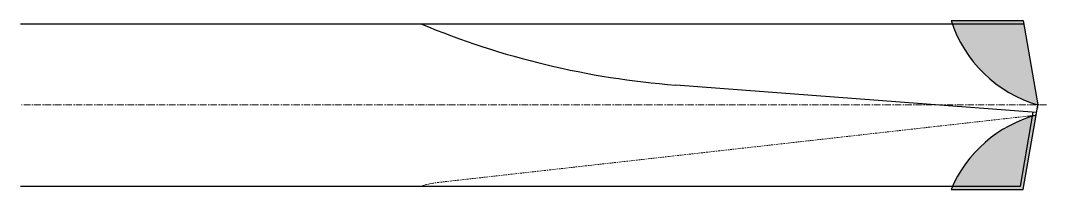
# Model space of a CAD drawing. Header units: millimetres. Extents: x -157 to 1, y -13 to 13.
import ezdxf

# ---------------------------------------------------------------- set-up
doc = ezdxf.new("R2010")
doc.units = ezdxf.units.MM
doc.linetypes.add('CENTER', pattern=[1.5, 1, -0.25, 0, -0.25])
doc.linetypes.add('HIDDEN', pattern=[0.375, 0.25, -0.125])
for name, color, linetype, lineweight in [('1', 4, 'Continuous', 30), ('3', 1, 'HIDDEN', 9), ('6', 5, 'Continuous', 9), ('SK4', 2, 'CENTER', 9)]:
    doc.layers.add(name, color=color, linetype=linetype, lineweight=lineweight)

msp = doc.modelspace()

# ---------------------------------------------------------------- hatches: boundary and pattern name
at = {"layer": '6'}
h = msp.add_hatch(color=256, dxfattribs=at)
h.dxf.hatch_style = 1
edge = h.paths.add_edge_path()
edge.add_arc((5.61, 19.2), 20, 198.0524, 253.7165)
edge.add_line((0, 0), (-2.29, 13))
edge.add_line((-2.29, 13), (-13.41, 13))
h = msp.add_hatch(color=256, dxfattribs=at)
h.dxf.hatch_style = 1
edge = h.paths.add_edge_path()
edge.add_arc((4.98, -20.86), 20, 105.2431, 156.8524)
edge.add_line((-13.41, -13), (-2.29, -13))
edge.add_line((-2.29, -13), (-0.28, -1.57))

# ---------------------------------------------------------------- linework, layer by layer
at = {"layer": '1'}
for p, q in [((-13.41, 13), (-2.29, 13)), ((-2.29, 13), (0, 0)), ((-157, 12.5), (-2.2, 12.5)), ((-0.2, -1.16), (-55.87, 3.07)), ((-0.28, -1.57), (0, 0)), ((-2.71, -12.5), (-0.71, -1.12)), ((-2.29, -13), (-0.28, -1.57)), ((-157, -12.5), (-2.71, -12.5)), ((-13.41, -13), (-2.29, -13))]:
    msp.add_line(p, q, dxfattribs=at)
for centre, radius, start, end in [((5.61, 19.2), 20, 198.0524, 253.7165), ((-46.2, 130.22), 127.51, 247.3981, 265.6489), ((4.98, -20.86), 20, 105.2431, 156.8524)]:
    msp.add_arc(centre, radius, start, end, dxfattribs=at)
at = {"layer": '3'}
for p, q in [((0, 0), (0, -0.48)), ((-0.28, -1.57), (-92.47, -11.92))]:
    msp.add_line(p, q, dxfattribs=at)
msp.add_arc((-90.87, -26.15), 14.32, 96.4075, 107.5958, dxfattribs=at)
at = {"layer": 'SK4'}
msp.add_line((1.32, 0), (-157, 0), dxfattribs=at)

doc.saveas('drawing.dxf')
